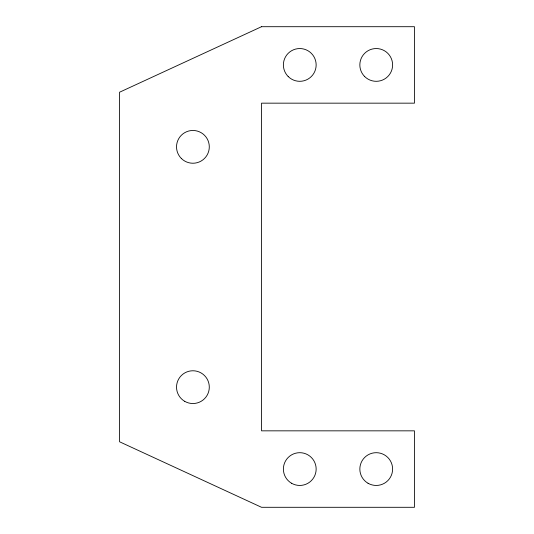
<?xml version="1.0" encoding="UTF-8"?>
<svg xmlns="http://www.w3.org/2000/svg" width="534" height="534" viewBox="0 0 534 534"><rect width="100%" height="100%" fill="white"/><g stroke="black" fill="none" stroke-linecap="round" stroke-linejoin="round"><path stroke-width="0.8" d="M261.54 26.7L119.543 92.235L119.543 441.765L261.54 507.3L414.457 507.3L414.457 430.838L261.54 430.838L261.54 103.162L414.457 103.162L414.457 26.7L261.54 26.7M368.033 483.257A16.387 16.387 0 0 0 392.61 469.072A16.387 16.387 0 0 0 368.033 454.881A16.387 16.387 0 0 0 368.033 483.257M184.724 401.341A16.387 16.387 0 0 0 209.301 387.15A16.387 16.387 0 0 0 184.724 372.959A16.387 16.387 0 0 0 184.724 401.341M291.577 483.257A16.387 16.387 0 0 0 316.155 469.072A16.387 16.387 0 0 0 291.577 454.881A16.387 16.387 0 0 0 291.577 483.257M288.18 76.516A16.387 16.387 0 0 0 315.594 69.173A16.387 16.387 0 0 0 295.529 49.101A16.387 16.387 0 0 0 288.18 76.516M364.642 76.516A16.387 16.387 0 0 0 392.056 69.173A16.387 16.387 0 0 0 371.984 49.101A16.387 16.387 0 0 0 364.642 76.516M181.326 158.438A16.387 16.387 0 0 0 208.741 151.089A16.387 16.387 0 0 0 188.676 131.024A16.387 16.387 0 0 0 181.326 158.438"/></g></svg>
